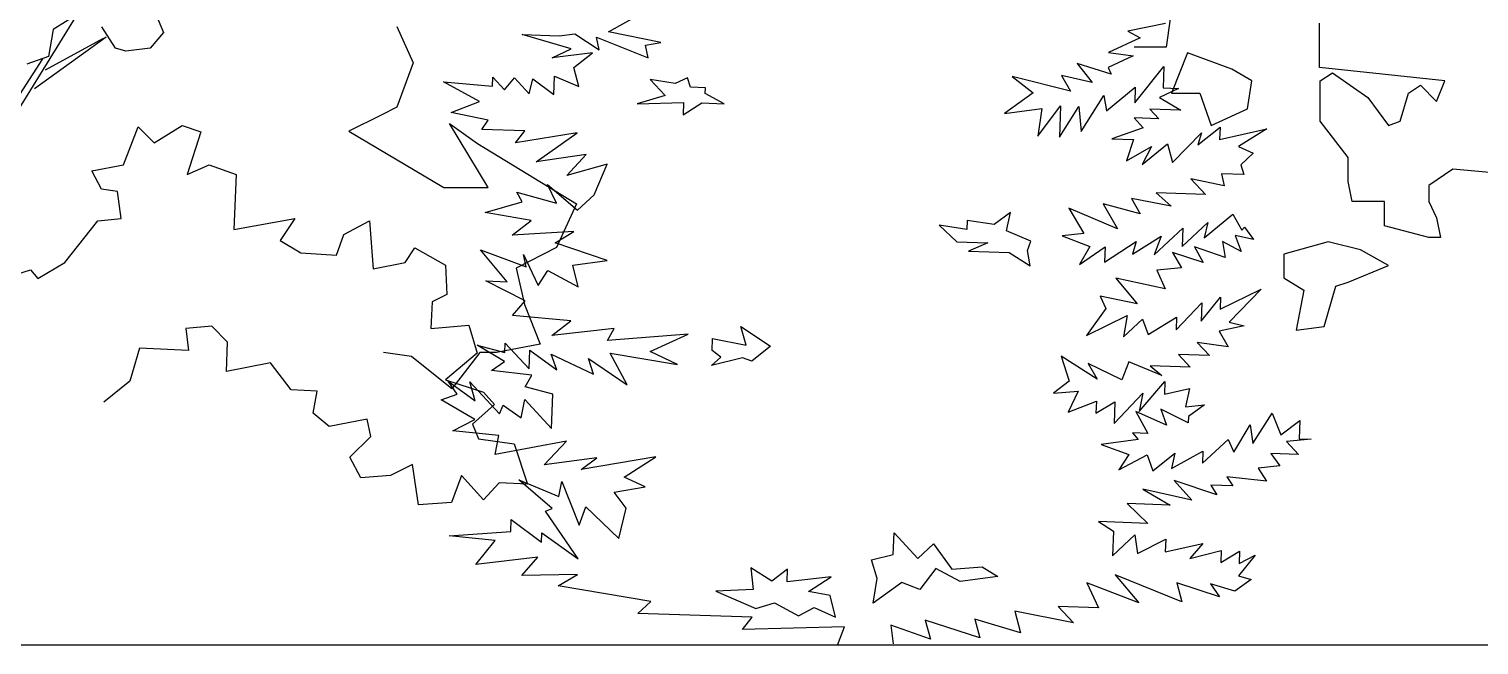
# Model space of a CAD drawing. Header units: inches. Extents: x -11 to 128, y 7 to 56.
# Drawn here: x 14.607 to 15.167, y 7.377 to 7.616 of the extents above; entities that cross this region are included whole.
import ezdxf

# ---------------------------------------------------------------- set-up
doc = ezdxf.new("R2010")
doc.units = ezdxf.units.IN
doc.header["$MEASUREMENT"] = 0
doc.layers.add('CAY', color=94, linetype='Continuous')
doc.layers.add('CAY-3', color=61, linetype='Continuous')
picture_1 = doc.add_image_def('image1.jpg', size_in_pixel=(1680, 1093))

# ---------------------------------------------------------------- blocks, each defined once
blk = doc.blocks.new('A$C76451831')
at = {"layer": 'CAY'}
for p, q in [((4656.8, 405.9), (4741.3, 542.4)), ((5199.7, 528.7), (5227, 544)), ((5683.6, 539.8), (5680.1, 515.6)), ((5125.3, 526.3), (5157, 525.2)), ((5167.5, 513.9), (5125.3, 526.3)), ((5157, 525.2), (5170.6, 527)), ((5170.6, 527), (5191.5, 513.1)), ((5244.7, 519.4), (5199.7, 528.7)), ((5679.4, 536), (5647, 529.4)), ((5647, 529.4), (5657.7, 523.6)), ((4705.1, 479.9), (4766.8, 524.3)), ((4714.5, 496), (4764.5, 523.1)), ((5150.9, 506.4), (5167.5, 513.9)), ((5189.1, 524.1), (5233.8, 506.2)), ((5191.5, 513.1), (5189.1, 524.1)), ((5231.5, 517.1), (5244.7, 519.4)), ((5233.8, 506.2), (5231.5, 517.1)), ((5657.7, 523.6), (5630.5, 510.9)), ((5680.1, 515.6), (5652.4, 515.6)), ((4659.9, 424.8), (4712.2, 505.4)), ((5185.9, 510.6), (5150.9, 506.4)), ((5169.6, 498), (5185.9, 510.6)), ((5632.6, 492.3), (5603.4, 501.4)), ((5603.4, 501.4), (5616.4, 485.1)), ((5651.7, 507.9), (5630, 497.8)), ((5630.5, 510.9), (5651.7, 507.9)), ((5099.7, 481.8), (5100, 489.5)), ((5100, 489.5), (5110.1, 478.8)), ((5110.1, 478.8), (5118.6, 488.9)), ((5118.6, 488.9), (5131.2, 475.3)), ((5131.2, 475.3), (5134.4, 488.3)), ((5134.4, 488.3), (5152.5, 474.6)), ((5152.5, 474.6), (5153.1, 490.4)), ((5153.1, 490.4), (5174, 481.5)), ((5174, 481.5), (5169.6, 498)), ((5597.6, 477.6), (5547.3, 490.2)), ((5547.3, 490.2), (5565.4, 476)), ((5589.9, 491), (5597.6, 477.6)), ((5616.4, 485.1), (5589.9, 491)), ((5630, 497.8), (5632.6, 492.3)), ((5653, 467.5), (5678.1, 498.8)), ((5678.1, 498.8), (5677.5, 480.3)), ((5057.3, 485.6), (5099.7, 481.8)), ((5088.4, 468.6), (5057.3, 485.6)), ((5565.4, 476), (5540.7, 458.3)), ((5628.7, 460.7), (5653.5, 481.1)), ((5653.5, 481.1), (5653, 467.5)), ((5690.6, 479.8), (5674.5, 472.2)), ((5677.5, 480.3), (5690.6, 479.8)), ((5064.1, 459.1), (5088.4, 468.6)), ((5540.7, 458.3), (5573.1, 462.6)), ((5569.5, 438.7), (5589, 464.8)), ((5573.1, 462.6), (5569.5, 438.7)), ((5589, 464.8), (5588.1, 438)), ((5588.1, 438), (5604.8, 464.2)), ((5604.8, 464.2), (5606.8, 442.8)), ((5606.8, 442.8), (5626.5, 473.9)), ((5626.5, 473.9), (5628.7, 460.7)), ((5674.5, 472.2), (5692.6, 461.1)), ((5096, 452.5), (5064.1, 459.1)), ((5090.3, 444.6), (5096, 452.5)), ((5652.5, 454.4), (5660.4, 445.9)), ((5673.8, 453.6), (5652.5, 454.4)), ((5665.9, 462.1), (5673.8, 453.6)), ((5692.6, 461.1), (5665.9, 462.1)), ((5062.5, 449.6), (5086.7, 432.5)), ((5127.4, 443.3), (5090.3, 444.6)), ((5119.3, 433.1), (5127.4, 443.3)), ((5172.7, 441.7), (5119.3, 433.1)), ((5137.3, 416.6), (5172.7, 441.7)), ((5660.4, 445.9), (5633.3, 436.5)), ((5685.6, 416.1), (5710.5, 441.5)), ((5707.5, 431.2), (5726.6, 446.4)), ((5710.5, 441.5), (5707.5, 431.2)), ((5726.6, 446.4), (5726.2, 435.9)), ((5726.2, 435.9), (5766.8, 445)), ((5766.8, 445), (5742.3, 429.9)), ((5633.3, 436.5), (5651.9, 435.8)), ((5651.9, 435.8), (5645.8, 417.4)), ((5645.8, 417.4), (5667.5, 429.8)), ((5659.3, 414.3), (5681.2, 432.1)), ((5667.5, 429.8), (5659.3, 414.3)), ((5681.2, 432.1), (5685.6, 416.1)), ((5742.3, 429.9), (5755.2, 424.1)), ((5180.2, 422.8), (5137.3, 416.6)), ((5163.7, 404.8), (5180.2, 422.8)), ((5198.4, 414.5), (5163.7, 404.8)), ((5187.1, 388.1), (5198.4, 414.5)), ((5755.2, 424.1), (5744.5, 414)), ((5744.5, 414), (5746.9, 405.8)), ((5701.4, 401.9), (5714.1, 388.3)), ((5730.2, 395.9), (5701.4, 401.9)), ((5746.9, 405.8), (5727.9, 406.4)), ((5727.9, 406.4), (5730.2, 395.9)), ((5120.6, 390.5), (5154.7, 381.1)), ((5125.3, 382.1), (5120.6, 390.5)), ((5154.7, 381.1), (5147.1, 397.2)), ((5147.1, 397.2), (5173, 375)), ((5173, 375), (5187.1, 388.1)), ((5714.1, 388.3), (5671.6, 389.8)), ((5671.6, 389.8), (5684.3, 378.5)), ((5093.2, 372.8), (5125.3, 382.1)), ((5171.9, 380.3), (5154.8, 342.6)), ((5596.3, 376.6), (5609.2, 354.8)), ((5638.3, 358.8), (5596.3, 376.6)), ((5625.9, 380.5), (5638.3, 358.8)), ((5657.8, 371.7), (5625.9, 380.5)), ((5650.1, 385.1), (5657.8, 371.7)), ((5684.3, 378.5), (5650.1, 385.1)), ((5132.9, 366), (5093.2, 372.8)), ((5116.6, 353.4), (5132.9, 366)), ((5694, 343.7), (5716, 364.2)), ((5712.8, 351.2), (5737.6, 371.6)), ((5716, 364.2), (5712.8, 351.2)), ((5737.6, 371.6), (5745.2, 357.8)), ((5169.7, 356.6), (5116.6, 353.4)), ((5153.5, 346.7), (5169.7, 356.6)), ((5609.2, 354.8), (5590.5, 352.7)), ((5590.5, 352.7), (5614.2, 343.7)), ((5651.2, 337), (5675.7, 352.5)), ((5669.7, 336.4), (5694.5, 359.5)), ((5675.7, 352.5), (5669.7, 336.4)), ((5694.5, 359.5), (5694, 343.7)), ((5755.4, 349.7), (5739.6, 353)), ((5739.6, 353), (5744.6, 339.2)), ((5745.2, 357.8), (5747.6, 360.4)), ((5747.6, 360.4), (5755.4, 349.7)), ((5112.4, 313.2), (5089.4, 340.8)), ((5089.4, 340.8), (5128.7, 326.2)), ((5154.8, 342.6), (5120.1, 324.9)), ((5198.3, 331.5), (5153.5, 346.7)), ((5614.2, 343.7), (5605.5, 328.2)), ((5605.5, 328.2), (5627.4, 343.3)), ((5626.9, 330.2), (5654.2, 347.8)), ((5627.4, 343.3), (5626.9, 330.2)), ((5654.2, 347.8), (5651.2, 337)), ((5712.1, 329.9), (5685.6, 338.5)), ((5685.6, 338.5), (5693.3, 325.1)), ((5730.8, 334.2), (5704.4, 343.3)), ((5704.4, 343.3), (5712.1, 329.9)), ((5744.6, 339.2), (5728.6, 347.9)), ((5728.6, 347.9), (5730.8, 334.2)), ((5120.1, 324.9), (5127.1, 293.6)), ((5126.4, 336.8), (5139.1, 310)), ((5128.7, 326.2), (5126.4, 336.8)), ((5168.7, 327.6), (5198.3, 331.5)), ((5173.5, 308.8), (5168.7, 327.6)), ((5693.3, 325.1), (5672, 323.1)), ((5093.9, 313.9), (5112.4, 313.2)), ((5127.7, 296.8), (5093.9, 313.9)), ((5139.1, 310), (5147.2, 322.9)), ((5147.2, 322.9), (5173.5, 308.8)), ((5636.8, 316.2), (5655.1, 294.3)), ((5679.1, 307), (5636.8, 316.2)), ((5672, 323.1), (5679.1, 307)), ((5623.2, 300.8), (5628.2, 290.2)), ((5655.1, 294.3), (5623.2, 300.8)), ((5710.3, 279.2), (5726.9, 299.9)), ((5726.5, 289.5), (5762, 306.9)), ((5726.9, 299.9), (5726.5, 289.5)), ((5762, 306.9), (5734.3, 278.4)), ((5116.8, 284), (5127.7, 296.8)), ((5127.1, 293.6), (5140.7, 259.4)), ((5628.2, 290.2), (5611.5, 266.8)), ((5688.7, 271.8), (5710.9, 295)), ((5710.9, 295), (5710.3, 279.2)), ((5167, 279.6), (5116.8, 284)), ((5150.7, 267), (5167, 279.6)), ((5611.5, 266.8), (5646.6, 284.1)), ((5646.6, 284.1), (5643.2, 265.7)), ((5643.2, 265.7), (5659.6, 281)), ((5659.6, 281), (5664.6, 267.6)), ((5664.6, 267.6), (5689.1, 282.7)), ((5689.1, 282.7), (5688.7, 271.8)), ((5747.3, 275.2), (5725.9, 270.5)), ((5734.3, 278.4), (5747.3, 275.2)), ((5204.4, 272.8), (5150.7, 267)), ((5198.6, 262.6), (5204.4, 272.8)), ((5268.1, 267.9), (5198.6, 262.6)), ((5235.4, 253.2), (5268.1, 267.9)), ((5725.9, 270.5), (5733.6, 257.1)), ((5029.8, 248.8), (5005.7, 252.3)), ((5088.8, 252.3), (5064.6, 221)), ((5110, 244.4), (5086.5, 258.4)), ((5086.5, 258.4), (5110.3, 252.1)), ((5103, 252.3), (5088.8, 252.3)), ((5140.7, 259.4), (5103, 252.3)), ((5110.3, 252.1), (5110.6, 260.2)), ((5110.6, 260.2), (5131.1, 238.2)), ((5131.1, 238.2), (5131.7, 254.1)), ((5131.7, 254.1), (5155.1, 237.4)), ((5155.1, 237.4), (5150.1, 250.7)), ((5150.1, 250.7), (5186.7, 233.6)), ((5200.9, 251.6), (5259, 241.9)), ((5215.8, 224.4), (5200.9, 251.6)), ((5259, 241.9), (5235.4, 253.2)), ((5717.4, 249.5), (5690.7, 250.4)), ((5690.7, 250.4), (5700.8, 239.6)), ((5733.6, 257.1), (5706.9, 260.7)), ((5706.9, 260.7), (5717.4, 249.5)), ((5064.6, 221), (5029.8, 248.8)), ((5098.9, 236.6), (5110, 244.4)), ((5186.7, 233.6), (5182.2, 246.9)), ((5182.2, 246.9), (5215.8, 224.4)), ((5620.7, 229.3), (5589.6, 249)), ((5589.6, 249), (5596.6, 227.4)), ((5641.9, 228.5), (5613, 242.7)), ((5613, 242.7), (5620.7, 229.3)), ((5647.9, 244.2), (5641.9, 228.5)), ((5676.5, 232.3), (5647.9, 244.2)), ((5700.8, 239.6), (5666.4, 240.8)), ((5666.4, 240.8), (5676.5, 232.3)), ((5069.2, 216.4), (5061.4, 227.5)), ((5061.4, 227.5), (5084.8, 210.4)), ((5080, 226.9), (5105.7, 199.2)), ((5084.8, 210.4), (5080, 226.9)), ((5133.6, 232.7), (5098.9, 236.6)), ((5127.8, 222.5), (5133.6, 232.7)), ((5596.6, 227.4), (5583.1, 217)), ((5656.8, 201.3), (5679, 227.2)), ((5679, 227.2), (5678.7, 216.4)), ((5055.4, 211.4), (5069.2, 216.4)), ((5151.6, 216.2), (5127.8, 222.5)), ((5150.6, 186.8), (5151.6, 216.2)), ((5583.1, 217), (5604.4, 219)), ((5604.4, 219), (5595.6, 200.7)), ((5635.2, 191.1), (5660.1, 217)), ((5660.1, 217), (5656.8, 201.3)), ((5678.7, 216.4), (5700.1, 221.1)), ((5700.1, 221.1), (5696.9, 205.3)), ((5084.3, 194.5), (5055.4, 211.4)), ((5105.7, 199.2), (5108.7, 206.8)), ((5108.7, 206.8), (5124.2, 195.8)), ((5124.2, 195.8), (5127.5, 211.6)), ((5127.5, 211.6), (5150.6, 186.8)), ((5595.6, 200.7), (5620, 210.3)), ((5620, 210.3), (5619.6, 199.9)), ((5619.6, 199.9), (5635.8, 209.7)), ((5635.8, 209.7), (5635.2, 191.1)), ((5654.1, 201.4), (5664.3, 182.4)), ((5680.4, 189.6), (5654.1, 201.4)), ((5699.1, 191.6), (5675.5, 203.3)), ((5675.5, 203.3), (5680.4, 189.6)), ((5696.9, 205.3), (5713.2, 207)), ((5713.2, 207), (5699.3, 197.1)), ((5754.7, 173.8), (5771.4, 200)), ((5771.4, 200), (5778.9, 181.1)), ((5065.3, 184.8), (5084.3, 194.5)), ((5699.3, 197.1), (5699.1, 191.6)), ((5738.5, 166.2), (5752.5, 189.8)), ((5752.5, 189.8), (5754.7, 173.8)), ((5778.9, 181.1), (5795.2, 193.7)), ((5795.2, 193.7), (5794.7, 177.9)), ((5105.1, 180.6), (5065.3, 184.8)), ((5101.8, 164.4), (5105.1, 180.6)), ((5163.4, 175.9), (5101.8, 164.4)), ((5144.1, 155.3), (5163.4, 175.9)), ((5656, 177.3), (5624.1, 172.9)), ((5651.2, 182.9), (5656, 177.3)), ((5664.3, 182.4), (5651.2, 182.9)), ((5711.5, 156.8), (5733.5, 177.3)), ((5733.5, 177.3), (5738.5, 166.2)), ((5805.1, 177.5), (5783.7, 175.5)), ((5783.7, 175.5), (5794.2, 164.3)), ((5794.7, 177.9), (5805.1, 177.5)), ((5624.1, 172.9), (5647.8, 164.4)), ((5647.8, 164.4), (5639.2, 151.1)), ((5639.2, 151.1), (5663.7, 163.9)), ((5663.7, 163.9), (5668.6, 150.1)), ((5668.6, 150.1), (5687.7, 165.3)), ((5684.6, 152.2), (5711.8, 167.2)), ((5687.7, 165.3), (5684.6, 152.2)), ((5711.8, 167.2), (5711.5, 156.8)), ((5794.2, 164.3), (5770.2, 165.1)), ((5770.2, 165.1), (5778, 154.4)), ((5189.6, 161.4), (5144.1, 155.3)), ((5240.4, 162.3), (5176.1, 151.4)), ((5176.1, 151.4), (5189.6, 161.4)), ((5213, 144.7), (5240.4, 162.3)), ((5778, 154.4), (5759.3, 152.4)), ((5759.3, 152.4), (5766.7, 141.2)), ((5150.9, 117.8), (5122.3, 142.4)), ((5122.3, 142.4), (5156.7, 128.1)), ((5156.7, 128.1), (5159.4, 141.1)), ((5159.4, 141.1), (5174.4, 103.4)), ((5231.3, 136.3), (5213, 144.7)), ((5723.7, 129.6), (5686.9, 141.7)), ((5686.9, 141.7), (5702.2, 124.9)), ((5737.5, 137.3), (5718.5, 137.9)), ((5718.5, 137.9), (5723.7, 129.6)), ((5766.7, 141.2), (5732.4, 145.1)), ((5732.4, 145.1), (5737.5, 137.3)), ((5204.4, 131.8), (5231.3, 136.3)), ((5214.8, 117.9), (5204.4, 131.8)), ((5702.2, 124.9), (5659.9, 134.5)), ((5659.9, 134.5), (5683.5, 120.6)), ((5145.4, 115.3), (5150.9, 117.8)), ((5173.4, 74.4), (5145.4, 115.3)), ((5174.4, 103.4), (5180, 119.1)), ((5180, 119.1), (5208.5, 91.8)), ((5208.5, 91.8), (5214.8, 117.9)), ((5646.4, 121.9), (5664.3, 104.9)), ((5683.5, 120.6), (5646.4, 121.9)), ((5115.3, 97.8), (5115.7, 108.2)), ((5115.7, 108.2), (5141.7, 88.7)), ((5621.8, 106.4), (5634.7, 98.2)), ((5664.3, 104.9), (5621.8, 106.4)), ((5062.2, 94.2), (5115.3, 97.8)), ((5101.9, 90.1), (5062.2, 94.2)), ((5085.3, 69.4), (5101.9, 90.1)), ((5141.7, 88.7), (5142, 96.8)), ((5142, 96.8), (5173.4, 74.4)), ((5634.7, 98.2), (5633.9, 77)), ((5633.9, 77), (5653.1, 94.9)), ((5653.1, 94.9), (5655.3, 78.9)), ((5655.3, 78.9), (5679.7, 91.2)), ((5679.7, 91.2), (5679.3, 80.4)), ((5138.6, 75.7), (5085.3, 69.4)), ((5124.9, 59.8), (5138.6, 75.7)), ((5679.3, 80.4), (5711.8, 87.4)), ((5711.8, 87.4), (5700.4, 74.6)), ((5700.4, 74.6), (5727.4, 81.4)), ((5727.4, 81.4), (5727.1, 71)), ((5727.1, 71), (5743.3, 80.8)), ((5756.7, 77.6), (5742.5, 59.6)), ((5743.3, 80.8), (5742.9, 70.4)), ((5742.9, 70.4), (5756.7, 77.6)), ((5172.9, 60.9), (5124.9, 59.8)), ((5156.3, 51), (5172.9, 60.9)), ((5236, 37.4), (5156.3, 51)), ((5656.5, 36.3), (5611.8, 53.7)), ((5611.8, 53.7), (5621.9, 32)), ((5693.7, 37.2), (5636.1, 60.6)), ((5636.1, 60.6), (5656.5, 36.3)), ((5726, 41.5), (5689.3, 53.7)), ((5689.3, 53.7), (5693.7, 37.2)), ((5739.3, 46.5), (5718.3, 52.7)), ((5718.3, 52.7), (5726, 41.5)), ((5753.3, 56.5), (5739.3, 46.5)), ((5742.5, 59.6), (5753.3, 56.5)), ((5224.8, 27.3), (5236, 37.4)), ((5323.5, 23.9), (5224.8, 27.3)), ((5600.2, 19.2), (5549.8, 29.1)), ((5549.8, 29.1), (5554.6, 10.4)), ((5621.9, 32), (5587.1, 33.3)), ((5587.1, 33.3), (5600.2, 19.2)), ((5314.9, 13.3), (5323.5, 23.9)), ((5402.9, 15.7), (5314.9, 13.3)), ((5396.9, 0), (5402.9, 15.7)), ((5476.9, 4.9), (5442.9, 17)), ((5442.9, 17), (5445, 1)), ((5472.5, 21.4), (5476.9, 4.9)), ((5519.5, 6.1), (5472.5, 21.4)), ((5515.1, 22.2), (5519.5, 6.1)), ((5554.6, 10.4), (5515.1, 22.2))]:
    blk.add_line(p, q, dxfattribs=at)
for points in [[(4809.3, 544.4), (4816, 528.2), (4804.6, 514.5), (4783.7, 512.1), (4774.7, 514.5), (4762.9, 533)], [(4746.8, 546.7), (4721.2, 530.6), (4716.9, 507.4), (4698.4, 500.7)]]:
    blk.add_lwpolyline(points, dxfattribs=at)
for points in [[(5270.1, 480.9), (5267.7, 489.1), (5257.1, 484.1), (5235.4, 487.5), (5248.5, 473.9), (5224.3, 466.6), (5264.2, 467.9), (5263.8, 457.1), (5280, 467.4), (5299.1, 466.7), (5283, 475.4), (5283.2, 480.4)], [(5560.6, 340.2), (5563.6, 348.2), (5542.6, 357.1), (5545.9, 372.9), (5532, 362.5), (5508.5, 366), (5508.2, 358.3), (5484.4, 361.9), (5499.7, 347.7), (5526.4, 346.8), (5509.9, 339.7), (5544.7, 338.5), (5562.9, 327)], [(5288.9, 254), (5289.3, 264.4), (5318.1, 258.4), (5313.6, 274.5), (5339.3, 257.7), (5323, 244.7), (5315, 247.7), (5288.4, 240.9), (5296.4, 248.3)], [(5431.1, 57.3), (5426.2, 73.3), (5445, 78.1), (5445.6, 96.7), (5466.2, 74.6), (5479.7, 87.3), (5495.3, 65.5), (5521.6, 67.3), (5535, 59.1), (5502.6, 54.8), (5481.7, 65.9), (5467.9, 47.8), (5452.3, 53.8), (5427.7, 36.1)], [(5395.1, 24.1), (5390.7, 42.8), (5371.8, 46.2), (5391.3, 58.7), (5353.5, 54.6), (5353.9, 65.4), (5340.4, 55), (5322.2, 66.5), (5324.3, 47.9), (5292.1, 46.3), (5326.4, 31.5), (5342.5, 36.4), (5363.4, 25.2), (5376.8, 32.4)]]:
    blk.add_lwpolyline(points, close=True, dxfattribs=at)
at = {"layer": 'CAY-3'}
for p, q in [((5017.1, 533.4), (5031.3, 502.1)), ((5812.2, 497.9), (5812.2, 536.3)), ((5031.3, 502.1), (5017.1, 463.8)), ((5920.1, 486.4), (5812.2, 497.9)), ((5812.8, 486.4), (5823.4, 493.4)), ((5823.4, 493.4), (5854, 472.2)), ((5812.8, 451.6), (5812.8, 486.4)), ((5881.7, 451.6), (5888.8, 475.7)), ((5888.8, 475.7), (5899.4, 482.8)), ((5899.4, 482.8), (5913, 468.7)), ((5913, 468.7), (5920.1, 486.4)), ((5017.1, 463.8), (5003.6, 456.7)), ((5854, 472.2), (5871.7, 448)), ((5003.6, 456.7), (4975.9, 443.1)), ((5836.9, 420.3), (5812.8, 451.6)), ((5871.7, 448), (5881.7, 451.6)), ((4975.9, 443.1), (5057.6, 394.5)), ((5095.9, 394.5), (5062.5, 449.6)), ((5086.7, 432.5), (5171.9, 380.3)), ((5836.9, 399.6), (5836.9, 420.3)), ((5927.1, 410.3), (5906.5, 396.1)), ((5964.9, 406.7), (5927.1, 410.3)), ((5057.6, 394.5), (5095.9, 394.5)), ((5840.5, 382.5), (5836.9, 399.6)), ((5906.5, 396.1), (5906.5, 382.5)), ((5868.2, 382.5), (5840.5, 382.5)), ((5868.2, 361.3), (5868.2, 382.5)), ((5906.5, 382.5), (5913, 368.4)), ((5913, 368.4), (5916.5, 351.3)), ((5906.5, 351.3), (5868.2, 361.3)), ((5916.5, 351.3), (5906.5, 351.3))]:
    blk.add_line(p, q, dxfattribs=at)
for points in [[(5736.7, 496.4), (5698.4, 510.5), (5684.8, 475.7), (5709, 475.7), (5719, 448), (5750.3, 462.2), (5753.8, 486.4)], [(5847.5, 340.7), (5819.8, 347.7), (5781.5, 337.1), (5781.5, 316.5), (5798.6, 305.9), (5792.1, 271.6), (5816.3, 274.6), (5826.3, 309.4), (5836.9, 312.9), (5871.7, 327.1)]]:
    blk.add_lwpolyline(points, close=True, dxfattribs=at)
blk.add_lwpolyline([(4687.9, 319.2), (4701.6, 323.4), (4707.9, 316), (4731.1, 329.7), (4759.6, 365.6), (4779.6, 367.7), (4776.4, 390.9), (4762.7, 393), (4754.3, 408.8), (4781.7, 414.1), (4794.4, 446.8), (4808.1, 433.1), (4832.3, 447.8), (4848.2, 442.6), (4836.6, 405.7), (4855.5, 414.1), (4878.8, 405.7), (4876.6, 358.2), (4929.4, 367.7), (4916.7, 348.7), (4934.6, 338.2), (4965.2, 336), (4971.6, 354), (4993.7, 365.6), (4996.9, 324.4), (5024.3, 329.7), (5032.7, 342.4), (5059.1, 327.6), (5060.2, 302.3), (5047.5, 296), (5046.4, 272.8), (5079.1, 275.9), (5086.5, 251.7), (5059.1, 228.5), (5091.8, 217.9), (5101.3, 207.4), (5082.3, 190.5), (5087.6, 177.8), (5118.2, 173.6), (5129.8, 138.8), (5105.5, 139.9), (5091.8, 125.1), (5072.8, 146.2), (5064.4, 123), (5035.9, 120.9), (5030.6, 155.7), (5011.6, 146.2), (4986.3, 144.1), (4976.8, 162), (4994.8, 179.9), (4991.6, 194.7), (4958.9, 188.4), (4945.2, 200), (4948.4, 219), (4926.2, 220), (4908.3, 243.2), (4870.3, 235.8), (4871.4, 261.2), (4857.7, 274.9), (4835.5, 272.8), (4837.6, 253.8), (4795.4, 255.9), (4787, 227.4), (4764.8, 209.5)], dxfattribs=at)

msp = doc.modelspace()

# ---------------------------------------------------------------- block references
at = {"layer": 'CAY', "xscale": 0.0004489089019145984, "yscale": 0.0004489089019145984, "zscale": 0.0004489089019145984}
msp.add_blockref('A$C76451831', (12.49661, 7.37723), dxfattribs=at)

# ---------------------------------------------------------------- pictures from other files: only their frames are drawn
image = msp.add_image(picture_1, insert=(12.49661, 7.37723), size_in_units=(74.4025, 48.40591))
image.dxf.flags = 6

doc.saveas('drawing.dxf')
